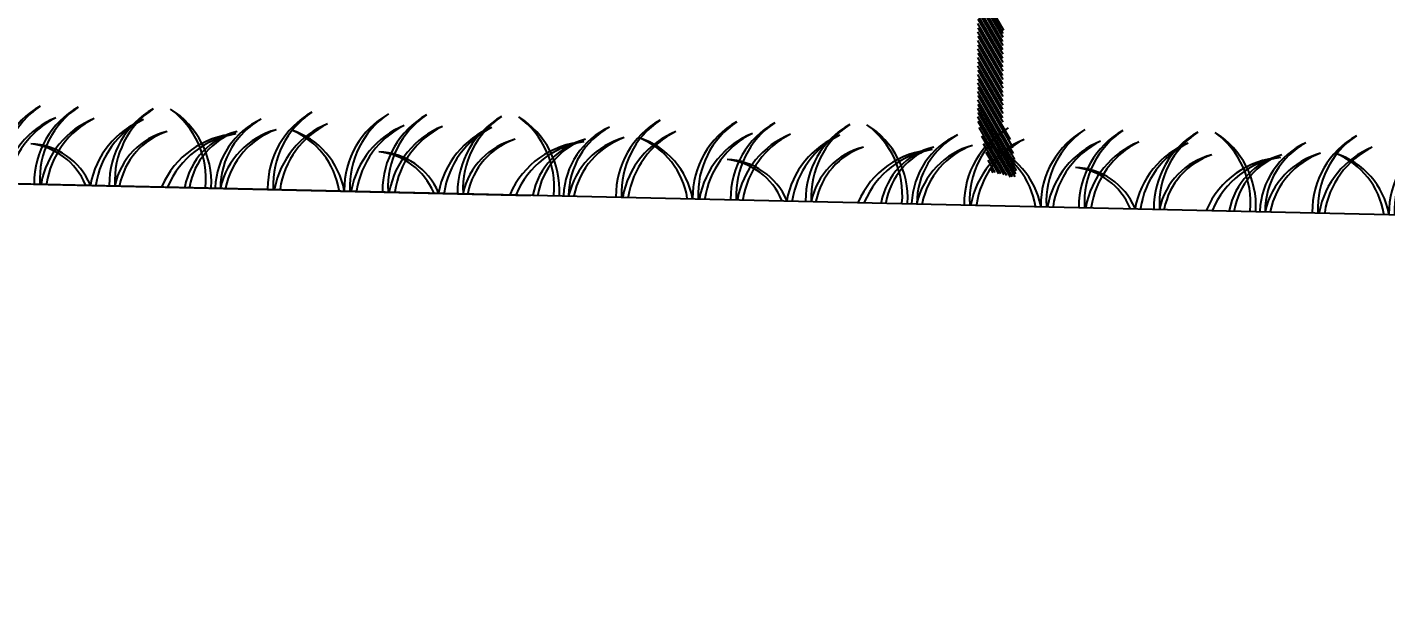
# Model space of a CAD drawing. Header units: millimetres. Extents: x 3633 to 4629, y 3430 to 3787.
# Drawn here: x 3883.41 to 3902.92, y 3459.25 to 3467.57 of the extents above; entities that cross this region are included whole.
import ezdxf

# ---------------------------------------------------------------- set-up
doc = ezdxf.new("R2010")
doc.units = ezdxf.units.MM
doc.styles.add('СПДС', font='isocpeur.ttf')
doc.dimstyles.new('СПДС', dxfattribs={"dimtxt": 1.25, "dimasz": 0.75, "dimexe": 0.3, "dimexo": 0.2, "dimgap": 0.3, "dimtad": 1, "dimrnd": 0.05, "dimzin": 1, "dimtxsty": 'СПДС', "dimblk": 'ARCHTICK', "dimcen": 0.6, "dimclrd": 7, "dimclre": 7, "dimclrt": 7, "dimazin": 0, "dimtfac": 1, "dimtmove": 1, "dimatfit": 3, "dimldrblk": 'OBLIQUE', "dimfxl": 1, "dimlwd": -1, "dimlwe": -1, "dimarcsym": 0})

# ---------------------------------------------------------------- blocks, each defined once
blk = doc.blocks.new('grass')
at = {"color": 0}
for centre, radius, start, end in [((283.4, 7.6), 250.6, 120.9153, 181.7436), ((299.1, 17.8), 250.6, 125.1975, 184.082), ((498.8, 7.6), 250.6, 120.9153, 181.7436), ((514.5, 17.8), 250.6, 125.1975, 184.082), ((290.9, 7.6), 250.6, 358.2564, 59.0847), ((275.2, 17.8), 250.6, 355.918, 54.8025), ((778.4, -4.1), 225.6, 115.7068, 178.9593), ((793.3, 3.8), 225.6, 119.989, 180.9593), ((953.9, 7.6), 250.6, 120.9153, 181.7436), ((969.6, 17.8), 250.6, 125.1975, 184.082), ((1174, 7.6), 250.6, 120.9153, 181.7436), ((1189.7, 17.8), 250.6, 125.1975, 184.082), ((300.2, -39.5), 250.6, 113.3716, 170.93), ((317.1, -31.4), 250.6, 117.6539, 172.7928), ((441.8, -39.5), 250.6, 113.3716, 170.93), ((458.7, -31.4), 250.6, 117.6539, 172.7928), ((465.3, -38.9), 204.5, 105.3788, 169.0232), ((479.8, -34.3), 204.5, 109.661, 170.3333), ((666.7, -34.5), 204.5, 105.3788, 170.2977), ((681.3, -29.9), 204.5, 109.661, 171.6027), ((788.6, -45.9), 225.6, 106.7576, 168.2484), ((804.6, -40.5), 225.6, 111.0398, 169.6613), ((970.7, -39.5), 250.6, 113.3716, 170.93), ((987.6, -31.4), 250.6, 117.6539, 172.7928), ((702.6, -45.9), 225.6, 11.7516, 73.2424), ((686.6, -40.5), 225.6, 10.3387, 68.9602), ((1190.7, -39.5), 250.6, 113.3716, 170.93), ((1207.6, -31.4), 250.6, 117.6539, 172.7928), ((631.6, -94.2), 250.6, 95.3506, 157.9162), ((650.1, -91.8), 250.6, 99.6328, 158.5173), ((18.2, -79.9), 193.4, 24.414, 89.3231), ((3.8, -79.2), 193.4, 24.1831, 85.0409)]:
    blk.add_arc(centre, radius, start, end, dxfattribs=at)
blk = doc.blocks.new('_ArchTick')
at = {"color": 0, "linetype": 'ByBlock', "const_width": 0.15}
blk.add_lwpolyline([(-0.5, -0.5), (0.5, 0.5)], dxfattribs=at)
blk = doc.blocks.new('*D251')
at = {"color": 7, "transparency": 16777216}
for p, q in [((3863.143, 3465.384), (3863.143, 3445.599)), ((3974.653, 3449.728), (3974.653, 3445.599)), ((3974.653, 3446.199), (3863.143, 3446.199))]:
    blk.add_line(p, q, dxfattribs=at)
at = {"layer": 'Defpoints', "color": 0, "transparency": 16777216}
for p in [(3863.143, 3465.784), (3974.653, 3450.128), (3863.143, 3446.199)]:
    blk.add_point(p, dxfattribs=at)
at = {"color": 7, "transparency": 16777216, "xscale": 1.5, "yscale": 1.5, "zscale": 1.5, "rotation": 180}
blk.add_blockref('_ArchTick', (3863.143, 3446.199), dxfattribs=at)
at = {"color": 7, "transparency": 16777216, "xscale": 1.5, "yscale": 1.5, "zscale": 1.5}
blk.add_blockref('_ArchTick', (3974.653, 3446.199), dxfattribs=at)
at = {"color": 7, "transparency": 16777216, "insert": (3918.898, 3448.299), "char_height": 2.5, "attachment_point": 5, "style": 'СПДС'}
blk.add_mtext('0,00-33,40', dxfattribs=at)
blk = doc.blocks.new('_Oblique')
at = {"color": 0, "linetype": 'ByBlock', "lineweight": -2}
blk.add_line((-0.5, -0.5), (0.5, 0.5), dxfattribs=at)
blk = doc.blocks.new('*D252')
at = {"color": 7, "transparency": 16777216}
for p, q in [((3863.142, 3465.385), (3863.142, 3445.599)), ((3890.392, 3457.885), (3890.392, 3445.599)), ((3890.392, 3446.199), (3863.142, 3446.199))]:
    blk.add_line(p, q, dxfattribs=at)
at = {"layer": 'Defpoints', "color": 0, "transparency": 16777216}
for p in [(3863.142, 3465.785), (3890.392, 3458.285), (3863.142, 3446.199)]:
    blk.add_point(p, dxfattribs=at)
at = {"color": 7, "transparency": 16777216, "xscale": 1.5, "yscale": 1.5, "zscale": 1.5, "rotation": 180}
blk.add_blockref('_ArchTick', (3863.142, 3446.199), dxfattribs=at)
at = {"color": 7, "transparency": 16777216, "xscale": 1.5, "yscale": 1.5, "zscale": 1.5}
blk.add_blockref('_ArchTick', (3890.392, 3446.199), dxfattribs=at)
at = {"color": 7, "transparency": 16777216, "insert": (3876.767, 3448.299), "char_height": 2.5, "attachment_point": 5, "style": 'СПДС'}
blk.add_mtext('5,45', dxfattribs=at)
blk = doc.blocks.new('z_3')
at = {"color": 0}
blk.add_line((-364.65, 1158.7), (-124.55, 743.25), dxfattribs=at)
for points in [[(-306.2, 1707.55), (-116.9, 1379.75)], [(-124.55, 1190.45), (-344.3, 1570.35)], [(-336.7, 1598.3), (-124.55, 1231.1)], [(-124.55, 1271.75), (-329.1, 1624.95)], [(-321.45, 1652.9), (-124.55, 1312.45)], [(-120.7, 1348), (-313.85, 1680.9)], [(-364.65, 1483.95), (-124.55, 1068.5)], [(-124.55, 1027.85), (-364.65, 1443.3)], [(-124.55, 1109.15), (-359.55, 1515.7)], [(-351.95, 1542.4), (-124.55, 1149.8)], [(-364.65, 1402.65), (-124.55, 987.2)], [(-124.55, 946.55), (-364.65, 1362)], [(-364.65, 1321.3), (-124.55, 905.85)], [(-124.55, 865.2), (-364.65, 1280.65)], [(-364.65, 1240), (-124.55, 824.55)], [(-124.55, 783.9), (-364.65, 1199.35)], [(-124.55, 702.6), (-364.65, 1118.05)], [(-364.65, 1077.4), (-124.55, 661.95)], [(-124.55, 621.3), (-364.65, 1036.75)], [(-364.65, 996.1), (-124.55, 580.6)], [(-124.55, 539.95), (-364.65, 955.4)], [(-364.65, 914.75), (-124.55, 499.3)], [(-52.1, 334.15), (-364.65, 874.1)], [(-364.65, 833.45), (-30.5, 255.35)], [(-21.6, 198.2), (-364.65, 792.8)], [(-364.65, 752.15), (-12.7, 142.3)], [(-2.55, 86.4), (-364.65, 711.5)], [(-364.65, 670.85), (2.5, 36.85)], [(0, 0), (-364.65, 630.15)], [(-364.65, 589.5), (-8.9, -25.4)], [(-33.05, -25.4), (-364.65, 548.85)], [(-364.65, 508.2), (-55.9, -25.4)], [(-86.4, -12.7), (-351.95, 445.95)], [(-330.35, 367.2), (-115.65, -2.55)], [(-143.6, 3.8), (-308.75, 289.7)], [(-287.15, 210.9), (-167.7, 6.35)], [(-196.95, 15.25), (-265.55, 133.4)], [(-243.95, 54.65), (-221.1, 15.25)]]:
    blk.add_lwpolyline(points, dxfattribs=at)

msp = doc.modelspace()

# ---------------------------------------------------------------- linework, layer by layer
at = {"color": 0}
for points in [[(3863.123, 3465.785), (3974.57, 3463.264)], [(3863.142, 3465.785), (3890.641, 3465.157)]]:
    msp.add_lwpolyline(points, dxfattribs=at)

# ---------------------------------------------------------------- block references
at = {"color": 0, "xscale": 0.0015, "yscale": 0.0015, "zscale": 0.0015}
msp.add_blockref('z_3', (3897.607, 3465.461), dxfattribs=at)
at = {"color": 0, "xscale": 0.005, "yscale": 0.005, "zscale": 0.005, "rotation": 358.7147740371229}
for p in [(3878.351, 3465.443), (3883.35, 3465.331), (3888.349, 3465.218), (3893.347, 3465.106), (3898.346, 3464.994)]:
    msp.add_blockref('grass', p, dxfattribs=at)

# ---------------------------------------------------------------- dimensions: what is measured, and where the dimension line sits
at = {"color": 0}
dim = msp.add_linear_dim(base=(3863.142, 3446.199), p1=(3890.392, 3458.285), p2=(3863.142, 3465.785), angle=180, dimstyle='СПДС', override={"dimscale": 2, "dimlfac": 0.2}, dxfattribs=at)
dim.commit()
dim.dimension.update_dxf_attribs({"geometry": '*D252', "text_midpoint": (3876.767, 3448.299)})
dim = msp.add_linear_dim(base=(3863.143, 3446.199), p1=(3974.653, 3450.128), p2=(3863.143, 3465.784), angle=180, text='0,00-33,40', dimstyle='СПДС', override={"dimscale": 2, "dimlfac": 0.2}, dxfattribs=at)
dim.commit()
dim.dimension.update_dxf_attribs({"geometry": '*D251', "text_midpoint": (3918.898, 3448.299)})

doc.saveas('drawing.dxf')
